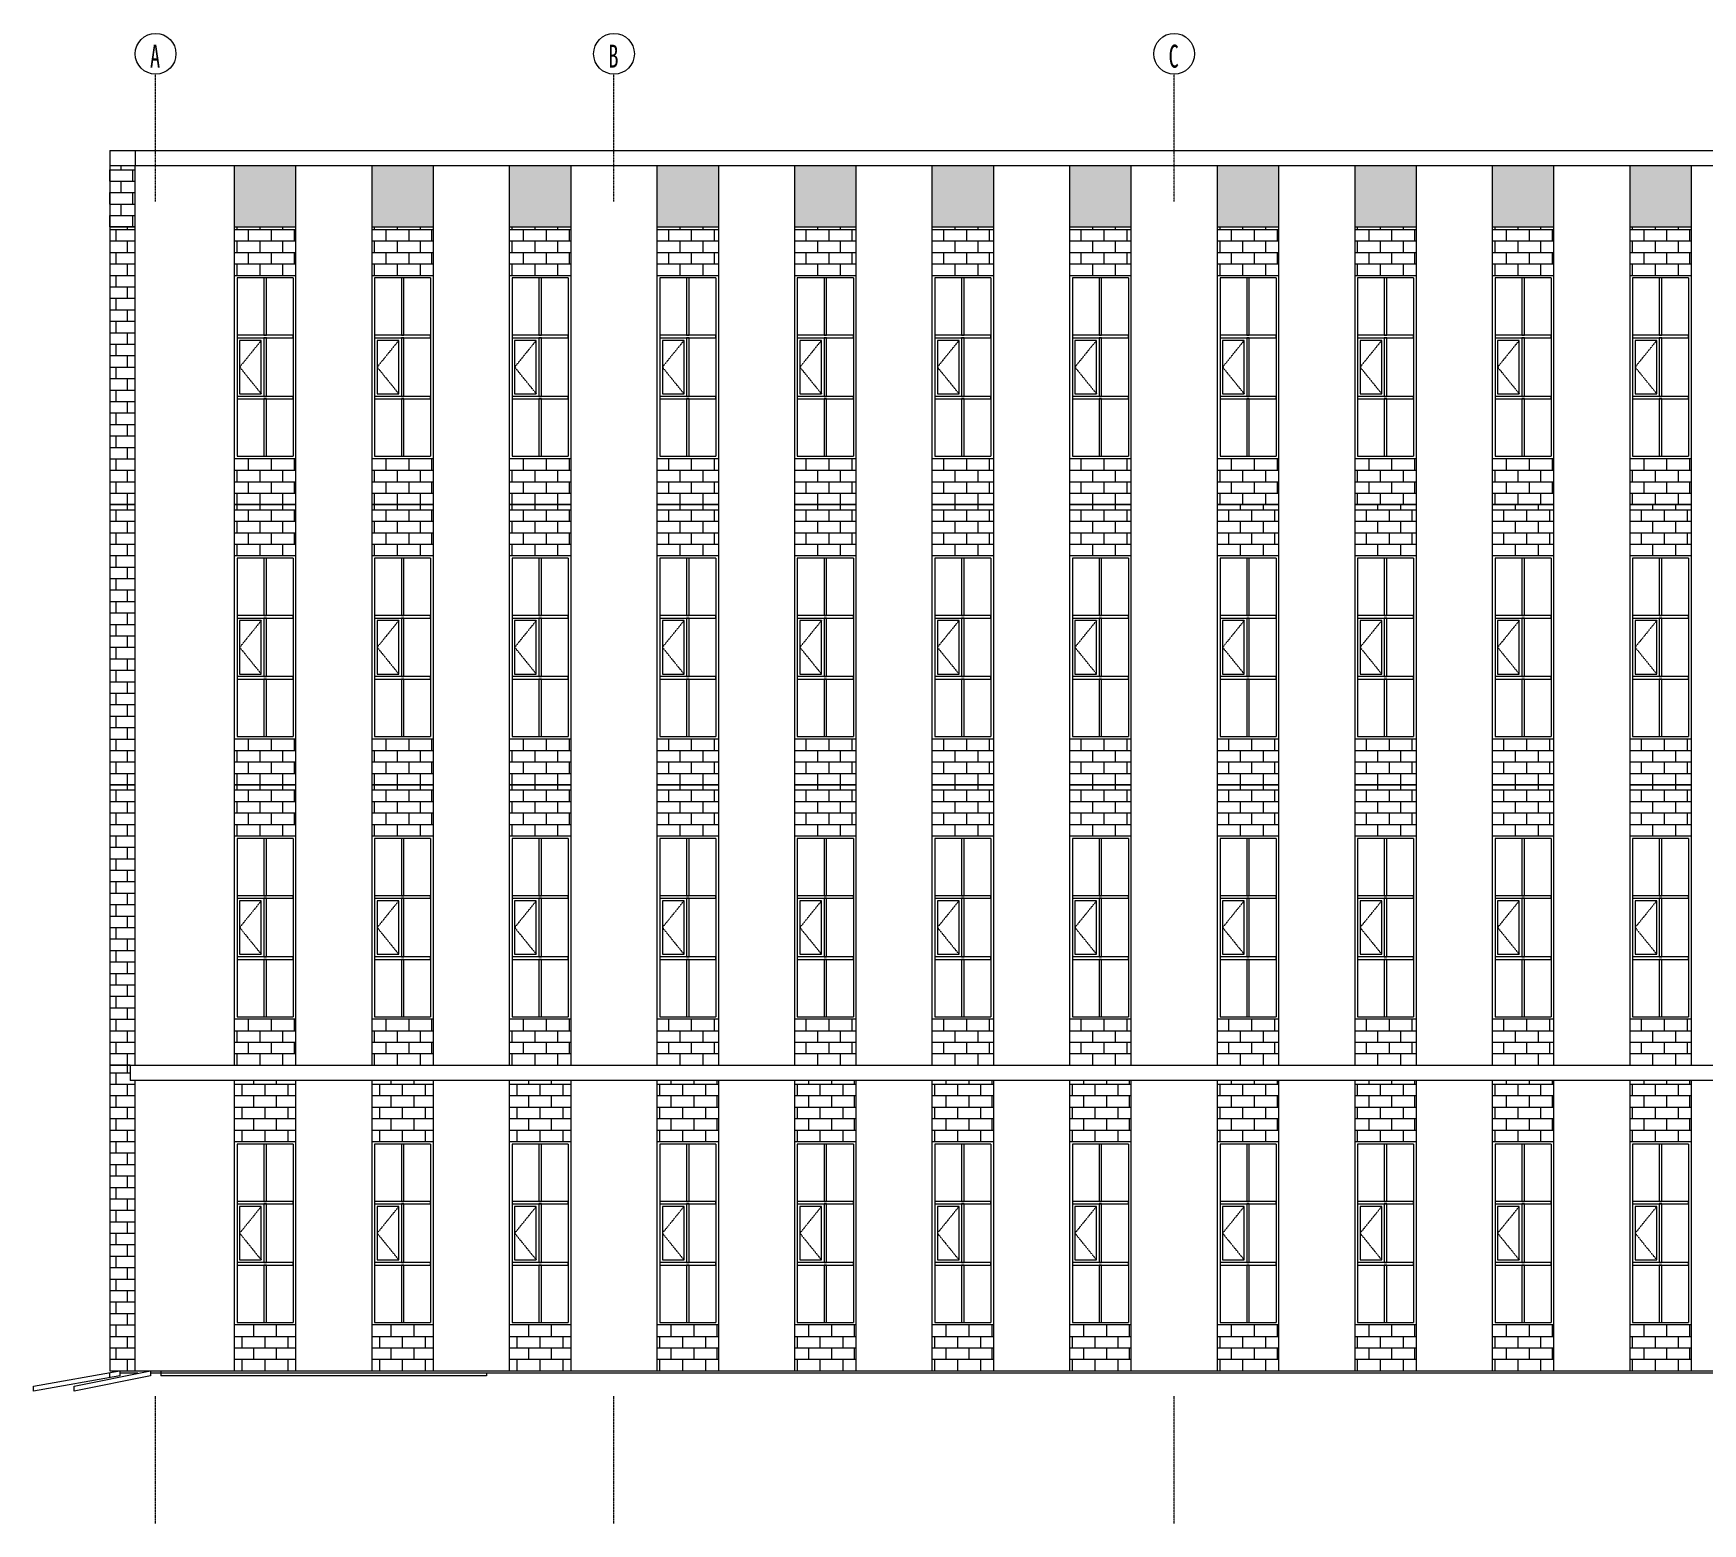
# Model space of a CAD drawing. Header units: millimetres. Extents: x -23709 to 126185, y -3000 to 26540.
# Drawn here: x 46585 to 79360, y -3000 to 26250 of the extents above; entities that cross this region are included whole.
import ezdxf

# ---------------------------------------------------------------- set-up
doc = ezdxf.new("R2010")
doc.units = ezdxf.units.MM
doc.linetypes.add('划线 1mm', pattern=[2, 1, -1])
doc.linetypes.add('轴网线', pattern=[22.24, 12.7, -3.18, 3.18, -3.18])
for name, color, linetype, lineweight in [('A-FLOR', 192, 'Continuous', 13), ('A-GLAZ', 151, 'Continuous', 13), ('A-WALL', 113, 'Continuous', 13), ('A-WALL-PATT', 111, 'Continuous', 13), ('S-GRID', 1, 'Continuous', 13), ('S-GRID-IDEN', 1, 'Continuous', 13)]:
    doc.layers.add(name, color=color, linetype=linetype, lineweight=lineweight)
doc.styles.add('宋体_2', font='', dxfattribs={"width": 0.65, "height": 450})
doc.styles.get('宋体_2').set_extended_font_data('SimSun')
pattern_1 = [(0, (48985.2, 22450), (0, 225), []), (90, (48985.2, 22450), (-225, 225), [225, -225])]

# ---------------------------------------------------------------- blocks, each defined once
blk = doc.blocks.new('组合窗 - 三层双列_平开_固定_ - C1236-2351504-东')
at = {"layer": 'A-GLAZ'}
for p, q in [((51685, 4450), (50585, 4450)), ((50585, 4450), (50585, 950)), ((51160, 4450), (51110, 4450)), ((51110, 4450), (51110, 3325)), ((51160, 3325), (51160, 4450)), ((51685, 4450), (51685, 950)), ((51685, 3325), (50585, 3325)), ((50585, 3325), (50585, 3275)), ((51110, 3325), (51160, 3325)), ((51685, 3275), (51685, 3325)), ((50585, 3275), (51685, 3275)), ((50635, 3225), (50635, 2175)), ((51060, 3225), (50635, 3225)), ((51060, 2175), (51060, 3225)), ((51160, 3275), (51110, 3275)), ((51110, 3275), (51110, 2125)), ((51160, 2125), (51160, 3275)), ((51685, 2125), (50585, 2125)), ((50585, 2125), (50585, 2075)), ((50585, 2075), (51685, 2075)), ((50635, 2175), (51060, 2175)), ((51110, 2125), (51160, 2125)), ((51160, 2075), (51110, 2075)), ((51110, 2075), (51110, 950)), ((51160, 950), (51160, 2075)), ((51685, 2075), (51685, 2125)), ((50585, 950), (51685, 950)), ((51110, 950), (51160, 950))]:
    blk.add_line(p, q, dxfattribs=at)
at = {"layer": 'A-GLAZ', "linetype": '划线 1mm'}
for p, q in [((51060, 3225), (50635, 2700)), ((50635, 2700), (51060, 2175))]:
    blk.add_line(p, q, dxfattribs=at)
blk = doc.blocks.new('轴网 - 宽度系数 0_65-155799-东')
at = {"layer": 'S-GRID-IDEN'}
blk.add_circle((48985, 25850), 400, dxfattribs=at)

msp = doc.modelspace()

# ---------------------------------------------------------------- hatches: boundary and pattern name
at = {"layer": 'A-WALL-PATT'}
h = msp.add_hatch(dxfattribs=at)
h.set_pattern_fill('FP_6', color=256, style=0, pattern_type=2)
h.set_pattern_definition(pattern_1)
h.paths.add_polyline_path([(48585, 22450), (48585, 23650), (48085, 23650), (48085, 22450), (48585, 22450)], flags=0)
h = msp.add_hatch(dxfattribs=at)
h.set_pattern_fill('FP_6', color=256, style=0, pattern_type=2)
h.set_pattern_definition(pattern_1)
h.paths.add_polyline_path([(50535, 22450), (51735, 22450), (51735, 23650), (50535, 23650), (50535, 22565)], flags=0)
h.paths.add_polyline_path([(108235, 22450), (109435, 22450), (109435, 23650), (108235, 23650), (108235, 22993)], flags=0)
h.paths.add_polyline_path([(92459, 22450), (93035, 22450), (93035, 23650), (91835, 23650), (91835, 22450)], flags=0)
h.paths.add_polyline_path([(79135, 22450), (79135, 23650), (77935, 23650), (77935, 22450)], flags=0)
h.paths.add_polyline_path([(97235, 22450), (98435, 22450), (98435, 23650), (97235, 23650), (97235, 23071)], flags=0)
h.paths.add_polyline_path([(95735, 22450), (95735, 23650), (94535, 23650), (94535, 22450), (95035, 22450)], flags=0)
h.paths.add_polyline_path([(99935, 22450), (101135, 22450), (101135, 23650), (99935, 23650), (99935, 23353)], flags=0)
h.paths.add_polyline_path([(76435, 22450), (76435, 23650), (75235, 23650), (75235, 22450)], flags=0)
h.paths.add_polyline_path([(73735, 22450), (73735, 23650), (72535, 23650), (72535, 22450)], flags=0)
h.paths.add_polyline_path([(71035, 22450), (71035, 23650), (69835, 23650), (69835, 22450)], flags=0)
h.paths.add_polyline_path([(68135, 22450), (68135, 23650), (66935, 23650), (66935, 22450)], flags=0)
h.paths.add_polyline_path([(65435, 22450), (65435, 23650), (64235, 23650), (64235, 22450)], flags=0)
h.paths.add_polyline_path([(62735, 22450), (62735, 23650), (61535, 23650), (61535, 22450), (61543, 22450)], flags=0)
h.paths.add_polyline_path([(102835, 22450), (104035, 22450), (104035, 23650), (102835, 23650), (102835, 23644)], flags=0)
h.paths.add_polyline_path([(112135, 22450), (112135, 23650), (110935, 23650), (110935, 22450)], flags=0)
h.paths.add_polyline_path([(60035, 22450), (60035, 23650), (58835, 23650), (58835, 22450), (58967, 22450)], flags=0)
h.paths.add_polyline_path([(105535, 22450), (106735, 22450), (106735, 23650), (105535, 23650), (105535, 23318)], flags=0)
h.paths.add_polyline_path([(57135, 22450), (57135, 23650), (55935, 23650), (55935, 22450), (56391, 22450)], flags=0)
h.paths.add_polyline_path([(53235, 22450), (54435, 22450), (54435, 23650), (53235, 23650), (53235, 22779)], flags=0)
h.paths.add_polyline_path([(89883, 22550), (90135, 22550), (90135, 23650), (80835, 23650), (80835, 22550), (87306, 22550)], flags=0)
h = msp.add_hatch(dxfattribs=at)
h.set_pattern_fill('FP_32', color=256, style=0, pattern_type=2)
h.set_pattern_definition([(0, (48885.2, 17000), (0, 225), []), (90, (48885.2, 17000), (-225, 225), [225, -225])])
h.paths.add_polyline_path([(48085, 17000), (48585, 17000), (48585, 22450), (48085, 22450), (48085, 19967)], flags=0)
h = msp.add_hatch(dxfattribs=at)
h.set_pattern_fill('FP_31', color=256, style=0, pattern_type=2)
h.set_pattern_definition([(0, (49685.24, 17000), (0, 225), []), (90, (49685.24, 17000), (-225, 225), [225, -225])])
h.paths.add_polyline_path([(50535, 17000), (51735, 17000), (51735, 22450), (50535, 22450), (50535, 21500), (51735, 21500), (51735, 17900), (50535, 17900), (50535, 17215)], flags=0)
h.paths.add_polyline_path([(57135, 17000), (57135, 22450), (55935, 22450), (55935, 21500), (57135, 21500), (57135, 17900), (55935, 17900), (55935, 17000), (56391, 17000)], flags=0)
h.paths.add_polyline_path([(53235, 17000), (54435, 17000), (54435, 22450), (53235, 22450), (53235, 21500), (54435, 21500), (54435, 17900), (53235, 17900)], flags=0)
h = msp.add_hatch(dxfattribs=at)
h.set_pattern_fill('FP_33', color=256, style=0, pattern_type=2)
h.set_pattern_definition([(0, (58385.24, 17000), (0, 225), []), (90, (58385.24, 17000), (-225, 225), [225, -225])])
h.paths.add_polyline_path([(66935, 17000), (68135, 17000), (68135, 22450), (66935, 22450), (66935, 21500), (68135, 21500), (68135, 17900), (66935, 17900), (66935, 17248)], flags=0)
h.paths.add_polyline_path([(58967, 17000), (60035, 17000), (60035, 22450), (58835, 22450), (58835, 21500), (60035, 21500), (60035, 17900), (58835, 17900), (58835, 17000)], flags=0)
h.paths.add_polyline_path([(61535, 17000), (62735, 17000), (62735, 22450), (61535, 22450), (61535, 21500), (62735, 21500), (62735, 17900), (61535, 17900), (61535, 17652)], flags=0)
h.paths.add_polyline_path([(64235, 17000), (65435, 17000), (65435, 22450), (64235, 22450), (64235, 21500), (65435, 21500), (65435, 17900), (64235, 17900), (64235, 17667)], flags=0)
h = msp.add_hatch(dxfattribs=at)
h.set_pattern_fill('FP_34', color=256, style=0, pattern_type=2)
h.set_pattern_definition([(0, (69435.2, 17000), (0, 225), []), (90, (69435.2, 17000), (-225, 225), [225, -225])])
h.paths.add_polyline_path([(69835, 17000), (71035, 17000), (71035, 22450), (69835, 22450), (69835, 21500), (71035, 21500), (71035, 17900), (69835, 17900), (69835, 17062)], flags=0)
h.paths.add_polyline_path([(79135, 17000), (79135, 22450), (77935, 22450), (77935, 21500), (79135, 21500), (79135, 17900), (77935, 17900), (77935, 17000)], flags=0)
h.paths.add_polyline_path([(75235, 17000), (76435, 17000), (76435, 22450), (75235, 22450), (75235, 21500), (76435, 21500), (76435, 17900), (75235, 17900)], flags=0)
h.paths.add_polyline_path([(72535, 17000), (73735, 17000), (73735, 22450), (72535, 22450), (72535, 21500), (73735, 21500), (73735, 17900), (72535, 17900), (72535, 17481)], flags=0)
h = msp.add_hatch(dxfattribs=at)
h.set_pattern_fill('FP_23', color=256, style=0, pattern_type=2)
h.set_pattern_definition([(0, (48885.2, 11500), (0, 225), []), (90, (48885.2, 11500), (-225, 225), [225, -225])])
h.paths.add_polyline_path([(48085, 11500), (48585, 11500), (48585, 17000), (48085, 17000), (48085, 11813)], flags=0)
h = msp.add_hatch(dxfattribs=at)
h.set_pattern_fill('FP_22', color=256, style=0, pattern_type=2)
h.set_pattern_definition([(0, (49685.24, 11500), (0, 225), []), (90, (49685.24, 11500), (-225, 225), [225, -225])])
h.paths.add_polyline_path([(50535, 11500), (51735, 11500), (51735, 17000), (50535, 17000), (50535, 16000), (51735, 16000), (51735, 12400), (50535, 12400), (50535, 11715)], flags=0)
h.paths.add_polyline_path([(54435, 11500), (54435, 17000), (53235, 17000), (53235, 16000), (54435, 16000), (54435, 12400), (53235, 12400), (53235, 11500), (53814, 11500)], flags=0)
h.paths.add_polyline_path([(55935, 11500), (57135, 11500), (57135, 17000), (55935, 17000), (55935, 16000), (57135, 16000), (57135, 12400), (55935, 12400), (55935, 11813)], flags=0)
h = msp.add_hatch(dxfattribs=at)
h.set_pattern_fill('FP_24', color=256, style=0, pattern_type=2)
h.set_pattern_definition([(0, (58385.24, 11500), (0, 225), []), (90, (58385.24, 11500), (-225, 225), [225, -225])])
h.paths.add_polyline_path([(58835, 11500), (60035, 11500), (60035, 17000), (58835, 17000), (58835, 16000), (60035, 16000), (60035, 12400), (58835, 12400), (58835, 11569)], flags=0)
h.paths.add_polyline_path([(62735, 11500), (62735, 17000), (61535, 17000), (61535, 16000), (62735, 16000), (62735, 12400), (61535, 12400), (61535, 11500), (61543, 11500)], flags=0)
h.paths.add_polyline_path([(66935, 11500), (68135, 11500), (68135, 17000), (66935, 17000), (66935, 16000), (68135, 16000), (68135, 12400), (66935, 12400), (66935, 11813)], flags=0)
h.paths.add_polyline_path([(65435, 11500), (65435, 17000), (64235, 17000), (64235, 16000), (65435, 16000), (65435, 12400), (64235, 12400), (64235, 11500)], flags=0)
h = msp.add_hatch(dxfattribs=at)
h.set_pattern_fill('FP_25', color=256, style=0, pattern_type=2)
h.set_pattern_definition([(0, (69385.24, 11500), (0, 225), []), (90, (69385.24, 11500), (-225, 225), [225, -225])])
h.paths.add_polyline_path([(69835, 11500), (71035, 11500), (71035, 17000), (69835, 17000), (69835, 16000), (71035, 16000), (71035, 12400), (69835, 12400), (69835, 11569)], flags=0)
h.paths.add_polyline_path([(77935, 11500), (79135, 11500), (79135, 17000), (77935, 17000), (77935, 16000), (79135, 16000), (79135, 12400), (77935, 12400), (77935, 11813)], flags=0)
h.paths.add_polyline_path([(75235, 11500), (76435, 11500), (76435, 17000), (75235, 17000), (75235, 16000), (76435, 16000), (76435, 12400), (75235, 12400), (75235, 11813)], flags=0)
h.paths.add_polyline_path([(72535, 11500), (73735, 11500), (73735, 17000), (72535, 17000), (72535, 16000), (73735, 16000), (73735, 12400), (72535, 12400), (72535, 11813)], flags=0)
h = msp.add_hatch(dxfattribs=at)
h.set_pattern_fill('FP_14', color=256, style=0, pattern_type=2)
h.set_pattern_definition([(0, (48885.2, 6000), (0, 225), []), (90, (48885.2, 6000), (-225, 225), [225, -225])])
h.paths.add_polyline_path([(48085, 6000), (48585, 6000), (48585, 11500), (48085, 11500), (48085, 7737)], flags=0)
h = msp.add_hatch(dxfattribs=at)
h.set_pattern_fill('FP_13', color=256, style=0, pattern_type=2)
h.set_pattern_definition([(0, (49685.24, 6000), (0, 225), []), (90, (49685.24, 6000), (-225, 225), [225, -225])])
h.paths.add_polyline_path([(57135, 6000), (57135, 11500), (55935, 11500), (55935, 10500), (57135, 10500), (57135, 6900), (55935, 6900), (55935, 6000), (56391, 6000)], flags=0)
h.paths.add_polyline_path([(51735, 6000), (51735, 11500), (50535, 11500), (50535, 10500), (51735, 10500), (51735, 6900), (50535, 6900), (50535, 6000), (51238, 6000)], flags=0)
h.paths.add_polyline_path([(53235, 6000), (54435, 6000), (54435, 11500), (53235, 11500), (53235, 10500), (54435, 10500), (54435, 6900), (53235, 6900), (53235, 6364)], flags=0)
h = msp.add_hatch(dxfattribs=at)
h.set_pattern_fill('FP_15', color=256, style=0, pattern_type=2)
h.set_pattern_definition([(0, (58385.24, 6000), (0, 225), []), (90, (58385.24, 6000), (-225, 225), [225, -225])])
h.paths.add_polyline_path([(64235, 6000), (65435, 6000), (65435, 11500), (64235, 11500), (64235, 10500), (65435, 10500), (65435, 6900), (64235, 6900), (64235, 6258)], flags=0)
h.paths.add_polyline_path([(58835, 6000), (60035, 6000), (60035, 11500), (58835, 11500), (58835, 10500), (60035, 10500), (60035, 6900), (58835, 6900), (58835, 6310)], flags=0)
h.paths.add_polyline_path([(62735, 6000), (62735, 11500), (61535, 11500), (61535, 10500), (62735, 10500), (62735, 6900), (61535, 6900), (61535, 6000), (61543, 6000)], flags=0)
h.paths.add_polyline_path([(66935, 6000), (68135, 6000), (68135, 11500), (66935, 11500), (66935, 10500), (68135, 10500), (68135, 6900), (66935, 6900), (66935, 6232)], flags=0)
h = msp.add_hatch(dxfattribs=at)
h.set_pattern_fill('FP_16', color=256, style=0, pattern_type=2)
h.set_pattern_definition([(0, (69385.24, 6000), (0, 225), []), (90, (69385.24, 6000), (-225, 225), [225, -225])])
h.paths.add_polyline_path([(79135, 6000), (79135, 11500), (77935, 11500), (77935, 10500), (79135, 10500), (79135, 6900), (77935, 6900), (77935, 6000)], flags=0)
h.paths.add_polyline_path([(73735, 6000), (73735, 11500), (72535, 11500), (72535, 10500), (73735, 10500), (73735, 6900), (72535, 6900), (72535, 6000)], flags=0)
h.paths.add_polyline_path([(76435, 6000), (76435, 11500), (75235, 11500), (75235, 10500), (76435, 10500), (76435, 6900), (75235, 6900), (75235, 6000)], flags=0)
h.paths.add_polyline_path([(69835, 6000), (71035, 6000), (71035, 11500), (69835, 11500), (69835, 10500), (71035, 10500), (71035, 6900), (69835, 6900), (69835, 6205)], flags=0)
h = msp.add_hatch(dxfattribs=at)
h.set_pattern_fill('FP_2', color=256, style=0, pattern_type=2)
h.set_pattern_definition([(0, (48885.2, 0), (0, 225), []), (90, (48885.2, 0), (-225, 225), [225, -225])])
h.paths.add_polyline_path([(48085, 0), (48585, 0), (48585, 5700), (48485, 5700), (48485, 6000), (48085, 6000), (48085, 3660)], flags=0)
h = msp.add_hatch(dxfattribs=at)
h.set_pattern_fill('FP_1', color=256, style=0, pattern_type=2)
h.set_pattern_definition([(0, (49785.2, 0), (0, 225), []), (90, (49785.2, 0), (-225, 225), [225, -225])])
h.paths.add_polyline_path([(50535, 0), (51735, 0), (51735, 5700), (50535, 5700), (50535, 4500), (51735, 4500), (51735, 900), (50535, 900)], flags=0)
h.paths.add_polyline_path([(56391, 0), (57135, 0), (57135, 5700), (55935, 5700), (55935, 4500), (57135, 4500), (57135, 900), (55935, 900), (55935, 0)], flags=0)
h.paths.add_polyline_path([(54435, 0), (54435, 5700), (53235, 5700), (53235, 4500), (54435, 4500), (54435, 900), (53235, 900), (53235, 0), (53814, 0)], flags=0)
h = msp.add_hatch(dxfattribs=at)
h.set_pattern_fill('FP_7', color=256, style=0, pattern_type=2)
h.set_pattern_definition([(0, (58435.2, 0), (0, 225), []), (90, (58435.2, 0), (-225, 225), [225, -225])])
h.paths.add_polyline_path([(64235, 0), (65435, 0), (65435, 5700), (64235, 5700), (64235, 4500), (65435, 4500), (65435, 900), (64235, 900)], flags=0)
h.paths.add_polyline_path([(58835, 0), (60035, 0), (60035, 5700), (58835, 5700), (58835, 4500), (60035, 4500), (60035, 900), (58835, 900)], flags=0)
h.paths.add_polyline_path([(68135, 0), (68135, 5700), (66935, 5700), (66935, 4500), (68135, 4500), (68135, 900), (66935, 900), (66935, 0)], flags=0)
h.paths.add_polyline_path([(61535, 0), (62735, 0), (62735, 5700), (61535, 5700), (61535, 4500), (62735, 4500), (62735, 900), (61535, 900)], flags=0)
h = msp.add_hatch(dxfattribs=at)
h.set_pattern_fill('FP_8', color=256, style=0, pattern_type=2)
h.set_pattern_definition([(0, (69435.2, 0), (0, 225), []), (90, (69435.2, 0), (-225, 225), [225, -225])])
h.paths.add_polyline_path([(79135, 0), (79135, 5700), (77935, 5700), (77935, 4500), (79135, 4500), (79135, 900), (77935, 900), (77935, 0)], flags=0)
h.paths.add_polyline_path([(69835, 0), (71035, 0), (71035, 5700), (69835, 5700), (69835, 4500), (71035, 4500), (71035, 900), (69835, 900)], flags=0)
h.paths.add_polyline_path([(76435, 0), (76435, 5700), (75235, 5700), (75235, 4500), (76435, 4500), (76435, 900), (75235, 900), (75235, 0)], flags=0)
h.paths.add_polyline_path([(73735, 0), (73735, 5700), (72535, 5700), (72535, 4500), (73735, 4500), (73735, 900), (72535, 900), (72535, 0)], flags=0)

# ---------------------------------------------------------------- linework, layer by layer
at = {"layer": 'A-FLOR'}
for p, q in [((48085, 23950), (122585, 23950)), ((48085, 23950), (48085, 23650)), ((48585, 23950), (48585, 23650)), ((122585, 23650), (48085, 23650)), ((48485, 6000), (79685, 6000)), ((48485, 6000), (48485, 5700)), ((122485, 5700), (48485, 5700)), ((47385, -300), (48885, 0)), ((48285, 0), (48285, -50)), ((48885, 0), (48885, -102)), ((49085, 0), (49085, -100)), ((46585, -300), (48285, 0)), ((48285, -102), (46585, -402)), ((46585, -402), (46585, -300)), ((48885, -102), (47385, -402)), ((47385, -402), (47385, -300)), ((48085, -137), (48085, -35)), ((48285, -50), (48285, -102)), ((48635, -50), (48285, -50)), ((80985, -50), (48885, -50)), ((55485, -100), (49085, -100)), ((55485, -50), (55485, -100))]:
    msp.add_line(p, q, dxfattribs=at)
at = {"layer": 'A-WALL'}
for p, q in [((48085, 23650), (48085, 22450)), ((48585, 6000), (48585, 23650)), ((50535, 6000), (50535, 23650)), ((51735, 23650), (51735, 6000)), ((53235, 6000), (53235, 23650)), ((54435, 23650), (54435, 6000)), ((55935, 6000), (55935, 23650)), ((57135, 23650), (57135, 6000)), ((58835, 6000), (58835, 23650)), ((60035, 23650), (60035, 6000)), ((61535, 6000), (61535, 23650)), ((62735, 23650), (62735, 6000)), ((64235, 6000), (64235, 23650)), ((65435, 23650), (65435, 6000)), ((66935, 6000), (66935, 23650)), ((68135, 23650), (68135, 6000)), ((69835, 6000), (69835, 23650)), ((71035, 23650), (71035, 6000)), ((72535, 6000), (72535, 23650)), ((73735, 23650), (73735, 6000)), ((75235, 6000), (75235, 23650)), ((76435, 23650), (76435, 6000)), ((77935, 6000), (77935, 23650)), ((79135, 23650), (79135, 6000)), ((48085, 22450), (48085, 0)), ((48585, 22450), (48085, 22450)), ((50535, 22450), (51735, 22450)), ((53235, 22450), (54435, 22450)), ((55935, 22450), (57135, 22450)), ((58835, 22450), (60035, 22450)), ((61535, 22450), (62735, 22450)), ((64235, 22450), (65435, 22450)), ((66935, 22450), (68135, 22450)), ((69835, 22450), (71035, 22450)), ((72535, 22450), (73735, 22450)), ((75235, 22450), (76435, 22450)), ((77935, 22450), (79135, 22450)), ((50535, 21500), (51735, 21500)), ((53235, 21500), (54435, 21500)), ((55935, 21500), (57135, 21500)), ((58835, 21500), (60035, 21500)), ((61535, 21500), (62735, 21500)), ((64235, 21500), (65435, 21500)), ((66935, 21500), (68135, 21500)), ((69835, 21500), (71035, 21500)), ((72535, 21500), (73735, 21500)), ((75235, 21500), (76435, 21500)), ((77935, 21500), (79135, 21500)), ((51735, 17900), (50535, 17900)), ((54435, 17900), (53235, 17900)), ((57135, 17900), (55935, 17900)), ((60035, 17900), (58835, 17900)), ((62735, 17900), (61535, 17900)), ((65435, 17900), (64235, 17900)), ((68135, 17900), (66935, 17900)), ((71035, 17900), (69835, 17900)), ((73735, 17900), (72535, 17900)), ((76435, 17900), (75235, 17900)), ((79135, 17900), (77935, 17900)), ((48585, 17000), (48085, 17000)), ((51735, 17000), (50535, 17000)), ((54435, 17000), (53235, 17000)), ((57135, 17000), (55935, 17000)), ((60035, 17000), (58835, 17000)), ((62735, 17000), (61535, 17000)), ((65435, 17000), (64235, 17000)), ((68135, 17000), (66935, 17000)), ((71035, 17000), (69835, 17000)), ((73735, 17000), (72535, 17000)), ((76435, 17000), (75235, 17000)), ((79135, 17000), (77935, 17000)), ((50535, 16000), (51735, 16000)), ((53235, 16000), (54435, 16000)), ((55935, 16000), (57135, 16000)), ((58835, 16000), (60035, 16000)), ((61535, 16000), (62735, 16000)), ((64235, 16000), (65435, 16000)), ((66935, 16000), (68135, 16000)), ((69835, 16000), (71035, 16000)), ((72535, 16000), (73735, 16000)), ((75235, 16000), (76435, 16000)), ((77935, 16000), (79135, 16000)), ((51735, 12400), (50535, 12400)), ((54435, 12400), (53235, 12400)), ((57135, 12400), (55935, 12400)), ((60035, 12400), (58835, 12400)), ((62735, 12400), (61535, 12400)), ((65435, 12400), (64235, 12400)), ((68135, 12400), (66935, 12400)), ((71035, 12400), (69835, 12400)), ((73735, 12400), (72535, 12400)), ((76435, 12400), (75235, 12400)), ((79135, 12400), (77935, 12400)), ((48585, 11500), (48085, 11500)), ((51735, 11500), (50535, 11500)), ((54435, 11500), (53235, 11500)), ((57135, 11500), (55935, 11500)), ((60035, 11500), (58835, 11500)), ((62735, 11500), (61535, 11500)), ((65435, 11500), (64235, 11500)), ((68135, 11500), (66935, 11500)), ((71035, 11500), (69835, 11500)), ((73735, 11500), (72535, 11500)), ((76435, 11500), (75235, 11500)), ((79135, 11500), (77935, 11500)), ((50535, 10500), (51735, 10500)), ((53235, 10500), (54435, 10500)), ((55935, 10500), (57135, 10500)), ((58835, 10500), (60035, 10500)), ((61535, 10500), (62735, 10500)), ((64235, 10500), (65435, 10500)), ((66935, 10500), (68135, 10500)), ((69835, 10500), (71035, 10500)), ((72535, 10500), (73735, 10500)), ((75235, 10500), (76435, 10500)), ((77935, 10500), (79135, 10500)), ((51735, 6900), (50535, 6900)), ((54435, 6900), (53235, 6900)), ((57135, 6900), (55935, 6900)), ((60035, 6900), (58835, 6900)), ((62735, 6900), (61535, 6900)), ((65435, 6900), (64235, 6900)), ((68135, 6900), (66935, 6900)), ((71035, 6900), (69835, 6900)), ((73735, 6900), (72535, 6900)), ((76435, 6900), (75235, 6900)), ((79135, 6900), (77935, 6900)), ((48485, 6000), (48085, 6000)), ((48585, 0), (48585, 5700)), ((50535, 0), (50535, 5700)), ((51735, 5700), (51735, 0)), ((53235, 0), (53235, 5700)), ((54435, 5700), (54435, 0)), ((55935, 0), (55935, 5700)), ((57135, 5700), (57135, 0)), ((58835, 0), (58835, 5700)), ((60035, 5700), (60035, 0)), ((61535, 0), (61535, 5700)), ((62735, 5700), (62735, 0)), ((64235, 0), (64235, 5700)), ((65435, 5700), (65435, 0)), ((66935, 0), (66935, 5700)), ((68135, 5700), (68135, 0)), ((69835, 0), (69835, 5700)), ((71035, 5700), (71035, 0)), ((72535, 0), (72535, 5700)), ((73735, 5700), (73735, 0)), ((75235, 0), (75235, 5700)), ((76435, 5700), (76435, 0)), ((77935, 0), (77935, 5700)), ((79135, 5700), (79135, 0)), ((50535, 4500), (51735, 4500)), ((53235, 4500), (54435, 4500)), ((55935, 4500), (57135, 4500)), ((58835, 4500), (60035, 4500)), ((61535, 4500), (62735, 4500)), ((64235, 4500), (65435, 4500)), ((66935, 4500), (68135, 4500)), ((69835, 4500), (71035, 4500)), ((72535, 4500), (73735, 4500)), ((75235, 4500), (76435, 4500)), ((77935, 4500), (79135, 4500)), ((51735, 900), (50535, 900)), ((54435, 900), (53235, 900)), ((57135, 900), (55935, 900)), ((60035, 900), (58835, 900)), ((62735, 900), (61535, 900)), ((65435, 900), (64235, 900)), ((68135, 900), (66935, 900)), ((71035, 900), (69835, 900)), ((73735, 900), (72535, 900)), ((76435, 900), (75235, 900)), ((79135, 900), (77935, 900)), ((48085, 0), (65435, 0)), ((65435, 0), (81885, 0))]:
    msp.add_line(p, q, dxfattribs=at)
at = {"layer": 'S-GRID', "linetype": '轴网线'}
for p, q in [((48985, 22950), (48985, 25450)), ((57985, 22950), (57985, 25450)), ((68985, 22950), (68985, 25450)), ((48985, -3000), (48985, -500)), ((57985, -3000), (57985, -500)), ((68985, -3000), (68985, -500))]:
    msp.add_line(p, q, dxfattribs=at)

# ---------------------------------------------------------------- block references
at = {"layer": 'A-GLAZ'}
for p in [(0, 17000), (2700, 17000), (5400, 17000), (8300, 17000), (11000, 17000), (13700, 17000), (16400, 17000), (19300, 17000), (22000, 17000), (24700, 17000), (27400, 17000), (0, 11500), (2700, 11500), (5400, 11500), (8300, 11500), (11000, 11500), (13700, 11500), (16400, 11500), (19300, 11500), (22000, 11500), (24700, 11500), (27400, 11500), (0, 6000), (2700, 6000), (5400, 6000), (8300, 6000), (11000, 6000), (13700, 6000), (16400, 6000), (19300, 6000), (22000, 6000), (24700, 6000), (27400, 6000), (0, 0), (2700, 0), (5400, 0), (8300, 0), (11000, 0), (13700, 0), (16400, 0), (19300, 0), (22000, 0), (24700, 0), (27400, 0)]:
    msp.add_blockref('组合窗 - 三层双列_平开_固定_ - C1236-2351504-东', p, dxfattribs=at)
at = {"layer": 'S-GRID-IDEN'}
for p in [(0, 0), (9000, 0), (20000, 0)]:
    msp.add_blockref('轴网 - 宽度系数 0_65-155799-东', p, dxfattribs=at)

# ---------------------------------------------------------------- texts
at = {"layer": 'S-GRID-IDEN', "char_height": 450, "width": 260.55, "attachment_point": 1, "style": '宋体_2'}
for s, insert in [('\\f宋体|b0|i0|c134|p2|;\\W.65;A', (48875, 26028)), ('\\f宋体|b0|i0|c134|p2|;\\W.65;B', (57875, 26028)), ('\\f宋体|b0|i0|c134|p2|;\\W.65;C', (68875, 26028))]:
    msp.add_mtext(s, dxfattribs=dict(at, insert=insert))

doc.saveas('drawing.dxf')
